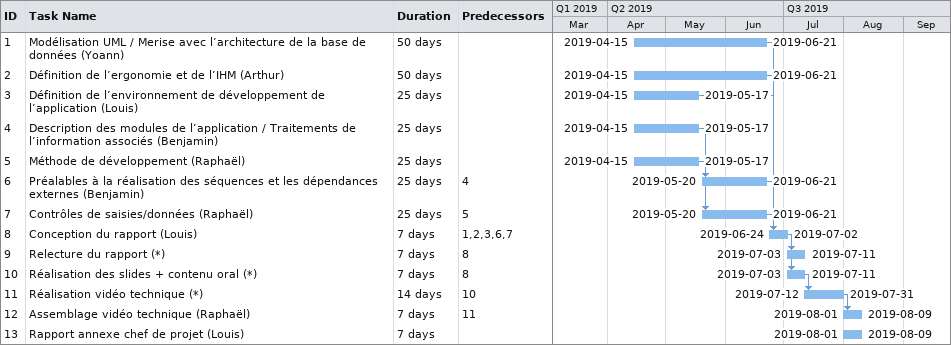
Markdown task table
| ID | Task | Duration | Start | Finish | Predecessors |
|---|---|---|---|---|---|
| 1 | Modélisation UML / Merise avec l’architecture de la base de données (Yoann) | 50d | 2019-04-15 | 2019-06-21 |  |
| 2 | Définition de l’ergonomie et de l’IHM (Arthur) | 50d | 2019-04-15 | 2019-06-21 |  |
| 3 | Définition de l’environnement de développement de l’application (Louis) | 25d | 2019-04-15 | 2019-05-17 |  |
| 4 | Description des modules de l’application / Traitements de l’information associés (Benjamin) | 25d | 2019-04-15 | 2019-05-17 |  |
| 5 | Méthode de développement (Raphaël) | 25d | 2019-04-15 | 2019-05-17 |  |
| 6 | Préalables à la réalisation des séquences et les dépendances externes (Benjamin) | 25d | 2019-05-20 | 2019-06-21 | 4 |
| 7 | Contrôles de saisies/données (Raphaël) | 25d | 2019-05-20 | 2019-06-21 | 5 |
| 8 | Conception du rapport (Louis) | 7d | 2019-06-24 | 2019-07-02 | 1, 2, 3, 6, 7 |
| 9 | Relecture du rapport (*) | 7d | 2019-07-03 | 2019-07-11 | 8 |
| 10 | Réalisation des slides + contenu oral (*) | 7d | 2019-07-03 | 2019-07-11 | 8 |
| 11 | Réalisation vidéo technique (*) | 14d | 2019-07-12 | 2019-07-31 | 10 |
| 12 | Assemblage vidéo technique (Raphaël) | 7d | 2019-08-01 | 2019-08-09 | 11 |
| 13 | Rapport annexe chef de projet (Louis) | 7d | 2019-08-01 | 2019-08-09 |  |
